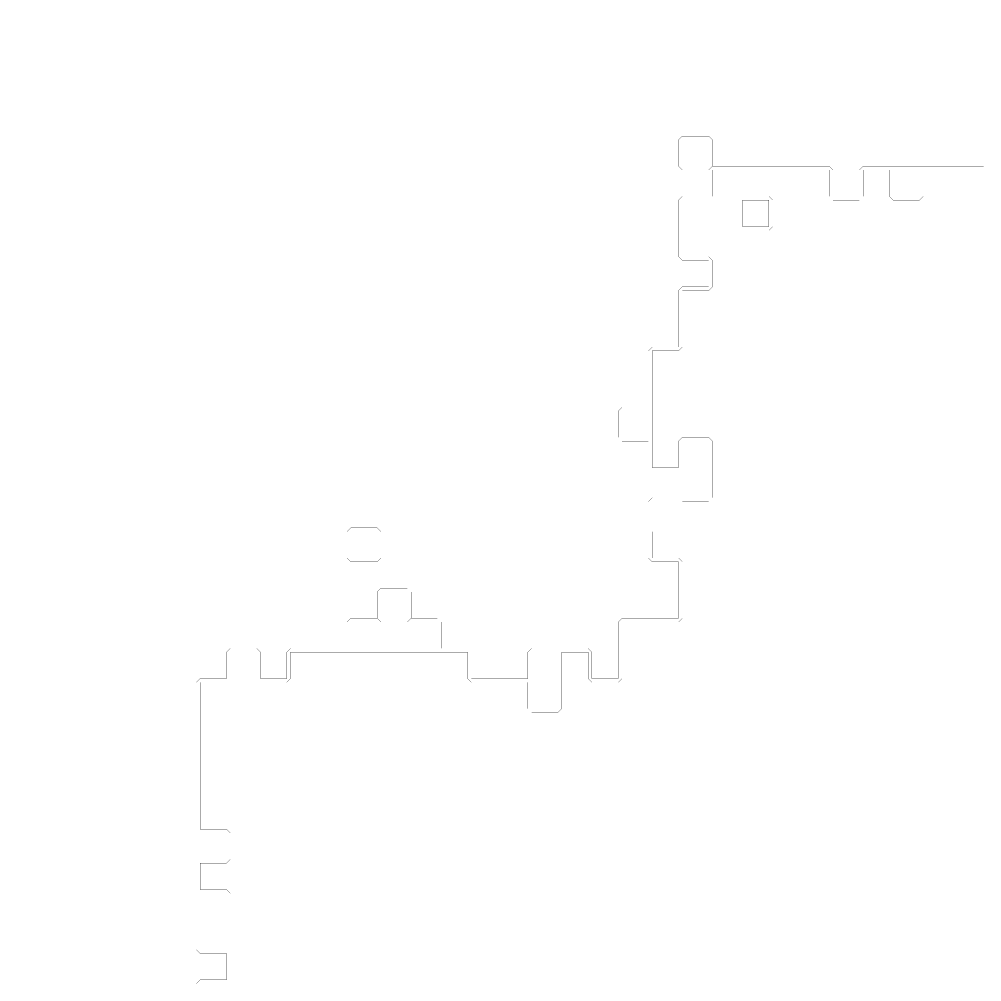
# Model space of a CAD drawing. Header units: metres. Extents: x 0 to 4990, y -4990 to 0.
# Drawn here: x 0 to 2495, y -2495 to 0 of the extents above; entities that cross this region are included whole.
import ezdxf

# ---------------------------------------------------------------- set-up
doc = ezdxf.new("R2010")
doc.units = ezdxf.units.M
doc.layers.add('conductor', color=1, linetype='Continuous')
doc.layers.add('substrate', color=5, linetype='Continuous')

msp = doc.modelspace()

# ---------------------------------------------------------------- linework, layer by layer
at = {"layer": 'conductor', "const_width": 0.5}
msp.add_lwpolyline([(2500, -390.625), (2490.234375, -390.625), (2480.46875, -390.625), (2470.703125, -390.625), (2460.9375, -390.625), (2451.171875, -390.625), (2441.40625, -390.625), (2431.640625, -390.625), (2421.875, -390.625), (2412.109375, -390.625), (2402.34375, -390.625), (2392.578125, -390.625), (2382.8125, -390.625), (2373.046875, -390.625), (2363.28125, -390.625), (2353.515625, -390.625), (2343.75, -390.625), (2343.75, -400.390625), (2343.75, -410.15625), (2343.75, -419.921875), (2343.75, -429.6875), (2343.75, -439.453125), (2343.75, -449.21875), (2343.75, -458.984375), (2333.984375, -468.75), (2324.21875, -468.75), (2314.453125, -468.75), (2304.6875, -468.75), (2294.921875, -468.75), (2285.15625, -468.75), (2275.390625, -468.75), (2265.625, -468.75), (2255.859375, -458.984375), (2255.859375, -449.21875), (2255.859375, -439.453125), (2255.859375, -429.6875), (2255.859375, -419.921875), (2255.859375, -410.15625), (2255.859375, -400.390625), (2255.859375, -390.625), (2246.09375, -390.625), (2236.328125, -390.625), (2226.5625, -390.625), (2216.796875, -390.625), (2207.03125, -390.625), (2197.265625, -390.625), (2187.5, -390.625), (2187.5, -400.390625), (2187.5, -410.15625), (2187.5, -419.921875), (2187.5, -429.6875), (2187.5, -439.453125), (2187.5, -449.21875), (2187.5, -458.984375), (2177.734375, -468.75), (2167.96875, -468.75), (2158.203125, -468.75), (2148.4375, -468.75), (2138.671875, -468.75), (2128.90625, -468.75), (2119.140625, -468.75), (2109.375, -468.75), (2099.609375, -458.984375), (2099.609375, -449.21875), (2099.609375, -439.453125), (2099.609375, -429.6875), (2099.609375, -419.921875), (2099.609375, -410.15625), (2099.609375, -400.390625), (2099.609375, -390.625), (2089.84375, -390.625), (2080.078125, -390.625), (2070.3125, -390.625), (2060.546875, -390.625), (2050.78125, -390.625), (2041.015625, -390.625), (2031.25, -390.625), (2021.484375, -390.625), (2011.71875, -390.625), (2001.953125, -390.625), (1992.1875, -390.625), (1982.421875, -390.625), (1972.65625, -390.625), (1962.890625, -390.625), (1953.125, -390.625), (1943.359375, -390.625), (1933.59375, -390.625), (1923.828125, -390.625), (1914.0625, -390.625), (1904.296875, -390.625), (1894.53125, -390.625), (1884.765625, -390.625), (1875, -390.625), (1865.234375, -390.625), (1855.46875, -390.625), (1845.703125, -390.625), (1835.9375, -390.625), (1826.171875, -390.625), (1816.40625, -390.625), (1806.640625, -390.625), (1796.875, -390.625), (1796.875, -400.390625), (1796.875, -410.15625), (1796.875, -419.921875), (1796.875, -429.6875), (1796.875, -439.453125), (1796.875, -449.21875), (1796.875, -458.984375), (1806.640625, -458.984375), (1816.40625, -458.984375), (1826.171875, -458.984375), (1835.9375, -458.984375), (1845.703125, -458.984375), (1855.46875, -458.984375), (1865.234375, -458.984375), (1875, -458.984375), (1884.765625, -458.984375), (1894.53125, -458.984375), (1904.296875, -458.984375), (1914.0625, -458.984375), (1923.828125, -458.984375), (1933.59375, -458.984375), (1943.359375, -458.984375), (1953.125, -468.75), (1953.125, -478.515625), (1953.125, -488.28125), (1953.125, -498.046875), (1953.125, -507.8125), (1953.125, -517.578125), (1953.125, -527.34375), (1953.125, -537.109375), (1943.359375, -546.875), (1933.59375, -546.875), (1923.828125, -546.875), (1914.0625, -546.875), (1904.296875, -546.875), (1894.53125, -546.875), (1884.765625, -546.875), (1875, -546.875), (1865.234375, -546.875), (1855.46875, -546.875), (1845.703125, -546.875), (1835.9375, -546.875), (1826.171875, -546.875), (1816.40625, -546.875), (1806.640625, -546.875), (1796.875, -546.875), (1787.109375, -546.875), (1777.34375, -546.875), (1767.578125, -546.875), (1757.8125, -546.875), (1748.046875, -546.875), (1738.28125, -546.875), (1728.515625, -546.875), (1718.75, -546.875), (1718.75, -556.640625), (1718.75, -566.40625), (1718.75, -576.171875), (1718.75, -585.9375), (1718.75, -595.703125), (1718.75, -605.46875), (1718.75, -615.234375), (1728.515625, -615.234375), (1738.28125, -615.234375), (1748.046875, -615.234375), (1757.8125, -615.234375), (1767.578125, -615.234375), (1777.34375, -615.234375), (1787.109375, -615.234375), (1796.875, -625), (1796.875, -634.765625), (1796.875, -644.53125), (1796.875, -654.296875), (1796.875, -664.0625), (1796.875, -673.828125), (1796.875, -683.59375), (1796.875, -693.359375), (1787.109375, -703.125), (1777.34375, -703.125), (1767.578125, -703.125), (1757.8125, -703.125), (1748.046875, -703.125), (1738.28125, -703.125), (1728.515625, -703.125), (1718.75, -703.125), (1718.75, -712.890625), (1718.75, -722.65625), (1718.75, -732.421875), (1718.75, -742.1875), (1718.75, -751.953125), (1718.75, -761.71875), (1718.75, -771.484375), (1718.75, -781.25), (1718.75, -791.015625), (1718.75, -800.78125), (1718.75, -810.546875), (1718.75, -820.3125), (1718.75, -830.078125), (1718.75, -839.84375), (1718.75, -849.609375), (1708.984375, -859.375), (1699.21875, -859.375), (1689.453125, -859.375), (1679.6875, -859.375), (1669.921875, -859.375), (1660.15625, -859.375), (1650.390625, -859.375), (1640.625, -859.375), (1640.625, -869.140625), (1640.625, -878.90625), (1640.625, -888.671875), (1640.625, -898.4375), (1640.625, -908.203125), (1640.625, -917.96875), (1640.625, -927.734375), (1640.625, -937.5), (1640.625, -947.265625), (1640.625, -957.03125), (1640.625, -966.796875), (1640.625, -976.5625), (1640.625, -986.328125), (1640.625, -996.09375), (1640.625, -1005.859375), (1640.625, -1015.625), (1640.625, -1025.390625), (1640.625, -1035.15625), (1640.625, -1044.921875), (1640.625, -1054.6875), (1640.625, -1064.453125), (1640.625, -1074.21875), (1640.625, -1083.984375), (1640.625, -1093.75), (1640.625, -1103.515625), (1640.625, -1113.28125), (1640.625, -1123.046875), (1640.625, -1132.8125), (1640.625, -1142.578125), (1640.625, -1152.34375), (1640.625, -1162.109375), (1650.390625, -1162.109375), (1660.15625, -1162.109375), (1669.921875, -1162.109375), (1679.6875, -1162.109375), (1689.453125, -1162.109375), (1699.21875, -1162.109375), (1708.984375, -1162.109375), (1708.984375, -1152.34375), (1708.984375, -1142.578125), (1708.984375, -1132.8125), (1708.984375, -1123.046875), (1708.984375, -1113.28125), (1708.984375, -1103.515625), (1708.984375, -1093.75), (1718.75, -1083.984375), (1728.515625, -1083.984375), (1738.28125, -1083.984375), (1748.046875, -1083.984375), (1757.8125, -1083.984375), (1767.578125, -1083.984375), (1777.34375, -1083.984375), (1787.109375, -1083.984375), (1796.875, -1093.75), (1796.875, -1103.515625), (1796.875, -1113.28125), (1796.875, -1123.046875), (1796.875, -1132.8125), (1796.875, -1142.578125), (1796.875, -1152.34375), (1796.875, -1162.109375), (1796.875, -1171.875), (1796.875, -1181.640625), (1796.875, -1191.40625), (1796.875, -1201.171875), (1796.875, -1210.9375), (1796.875, -1220.703125), (1796.875, -1230.46875), (1796.875, -1240.234375), (1787.109375, -1250), (1777.34375, -1250), (1767.578125, -1250), (1757.8125, -1250), (1748.046875, -1250), (1738.28125, -1250), (1728.515625, -1250), (1718.75, -1250), (1718.75, -1259.765625), (1718.75, -1269.53125), (1718.75, -1279.296875), (1718.75, -1289.0625), (1718.75, -1298.828125), (1718.75, -1308.59375), (1718.75, -1318.359375), (1708.984375, -1328.125), (1699.21875, -1328.125), (1689.453125, -1328.125), (1679.6875, -1328.125), (1669.921875, -1328.125), (1660.15625, -1328.125), (1650.390625, -1328.125), (1640.625, -1328.125), (1640.625, -1337.890625), (1640.625, -1347.65625), (1640.625, -1357.421875), (1640.625, -1367.1875), (1640.625, -1376.953125), (1640.625, -1386.71875), (1640.625, -1396.484375), (1650.390625, -1396.484375), (1660.15625, -1396.484375), (1669.921875, -1396.484375), (1679.6875, -1396.484375), (1689.453125, -1396.484375), (1699.21875, -1396.484375), (1708.984375, -1396.484375), (1718.75, -1406.25), (1718.75, -1416.015625), (1718.75, -1425.78125), (1718.75, -1435.546875), (1718.75, -1445.3125), (1718.75, -1455.078125), (1718.75, -1464.84375), (1718.75, -1474.609375), (1718.75, -1484.375), (1718.75, -1494.140625), (1718.75, -1503.90625), (1718.75, -1513.671875), (1718.75, -1523.4375), (1718.75, -1533.203125), (1718.75, -1542.96875), (1718.75, -1552.734375), (1708.984375, -1562.5), (1699.21875, -1562.5), (1689.453125, -1562.5), (1679.6875, -1562.5), (1669.921875, -1562.5), (1660.15625, -1562.5), (1650.390625, -1562.5), (1640.625, -1562.5), (1630.859375, -1562.5), (1621.09375, -1562.5), (1611.328125, -1562.5), (1601.5625, -1562.5), (1591.796875, -1562.5), (1582.03125, -1562.5), (1572.265625, -1562.5), (1562.5, -1562.5), (1562.5, -1572.265625), (1562.5, -1582.03125), (1562.5, -1591.796875), (1562.5, -1601.5625), (1562.5, -1611.328125), (1562.5, -1621.09375), (1562.5, -1630.859375), (1562.5, -1640.625), (1562.5, -1650.390625), (1562.5, -1660.15625), (1562.5, -1669.921875), (1562.5, -1679.6875), (1562.5, -1689.453125), (1562.5, -1699.21875), (1562.5, -1708.984375), (1552.734375, -1718.75), (1542.96875, -1718.75), (1533.203125, -1718.75), (1523.4375, -1718.75), (1513.671875, -1718.75), (1503.90625, -1718.75), (1494.140625, -1718.75), (1484.375, -1718.75), (1474.609375, -1708.984375), (1474.609375, -1699.21875), (1474.609375, -1689.453125), (1474.609375, -1679.6875), (1474.609375, -1669.921875), (1474.609375, -1660.15625), (1474.609375, -1650.390625), (1474.609375, -1640.625), (1464.84375, -1640.625), (1455.078125, -1640.625), (1445.3125, -1640.625), (1435.546875, -1640.625), (1425.78125, -1640.625), (1416.015625, -1640.625), (1406.25, -1640.625), (1406.25, -1650.390625), (1406.25, -1660.15625), (1406.25, -1669.921875), (1406.25, -1679.6875), (1406.25, -1689.453125), (1406.25, -1699.21875), (1406.25, -1708.984375), (1406.25, -1718.75), (1406.25, -1728.515625), (1406.25, -1738.28125), (1406.25, -1748.046875), (1406.25, -1757.8125), (1406.25, -1767.578125), (1406.25, -1777.34375), (1406.25, -1787.109375), (1396.484375, -1796.875), (1386.71875, -1796.875), (1376.953125, -1796.875), (1367.1875, -1796.875), (1357.421875, -1796.875), (1347.65625, -1796.875), (1337.890625, -1796.875), (1328.125, -1796.875), (1318.359375, -1787.109375), (1318.359375, -1777.34375), (1318.359375, -1767.578125), (1318.359375, -1757.8125), (1318.359375, -1748.046875), (1318.359375, -1738.28125), (1318.359375, -1728.515625), (1318.359375, -1718.75), (1308.59375, -1718.75), (1298.828125, -1718.75), (1289.0625, -1718.75), (1279.296875, -1718.75), (1269.53125, -1718.75), (1259.765625, -1718.75), (1250, -1718.75), (1240.234375, -1718.75), (1230.46875, -1718.75), (1220.703125, -1718.75), (1210.9375, -1718.75), (1201.171875, -1718.75), (1191.40625, -1718.75), (1181.640625, -1718.75), (1171.875, -1718.75), (1162.109375, -1708.984375), (1162.109375, -1699.21875), (1162.109375, -1689.453125), (1162.109375, -1679.6875), (1162.109375, -1669.921875), (1162.109375, -1660.15625), (1162.109375, -1650.390625), (1162.109375, -1640.625), (1152.34375, -1640.625), (1142.578125, -1640.625), (1132.8125, -1640.625), (1123.046875, -1640.625), (1113.28125, -1640.625), (1103.515625, -1640.625), (1093.75, -1640.625), (1083.984375, -1640.625), (1074.21875, -1640.625), (1064.453125, -1640.625), (1054.6875, -1640.625), (1044.921875, -1640.625), (1035.15625, -1640.625), (1025.390625, -1640.625), (1015.625, -1640.625), (1005.859375, -1640.625), (996.09375, -1640.625), (986.328125, -1640.625), (976.5625, -1640.625), (966.796875, -1640.625), (957.03125, -1640.625), (947.265625, -1640.625), (937.5, -1640.625), (927.734375, -1640.625), (917.96875, -1640.625), (908.203125, -1640.625), (898.4375, -1640.625), (888.671875, -1640.625), (878.90625, -1640.625), (869.140625, -1640.625), (859.375, -1640.625), (849.609375, -1640.625), (839.84375, -1640.625), (830.078125, -1640.625), (820.3125, -1640.625), (810.546875, -1640.625), (800.78125, -1640.625), (791.015625, -1640.625), (781.25, -1640.625), (771.484375, -1640.625), (761.71875, -1640.625), (751.953125, -1640.625), (742.1875, -1640.625), (732.421875, -1640.625), (722.65625, -1640.625), (712.890625, -1640.625), (703.125, -1640.625), (703.125, -1650.390625), (703.125, -1660.15625), (703.125, -1669.921875), (703.125, -1679.6875), (703.125, -1689.453125), (703.125, -1699.21875), (703.125, -1708.984375), (693.359375, -1718.75), (683.59375, -1718.75), (673.828125, -1718.75), (664.0625, -1718.75), (654.296875, -1718.75), (644.53125, -1718.75), (634.765625, -1718.75), (625, -1718.75), (615.234375, -1718.75), (605.46875, -1718.75), (595.703125, -1718.75), (585.9375, -1718.75), (576.171875, -1718.75), (566.40625, -1718.75), (556.640625, -1718.75), (546.875, -1718.75), (537.109375, -1718.75), (527.34375, -1718.75), (517.578125, -1718.75), (507.8125, -1718.75), (498.046875, -1718.75), (488.28125, -1718.75), (478.515625, -1718.75), (468.75, -1718.75), (468.75, -1728.515625), (468.75, -1738.28125), (468.75, -1748.046875), (468.75, -1757.8125), (468.75, -1767.578125), (468.75, -1777.34375), (468.75, -1787.109375), (468.75, -1796.875), (468.75, -1806.640625), (468.75, -1816.40625), (468.75, -1826.171875), (468.75, -1835.9375), (468.75, -1845.703125), (468.75, -1855.46875), (468.75, -1865.234375), (468.75, -1875), (468.75, -1884.765625), (468.75, -1894.53125), (468.75, -1904.296875), (468.75, -1914.0625), (468.75, -1923.828125), (468.75, -1933.59375), (468.75, -1943.359375), (468.75, -1953.125), (468.75, -1962.890625), (468.75, -1972.65625), (468.75, -1982.421875), (468.75, -1992.1875), (468.75, -2001.953125), (468.75, -2011.71875), (468.75, -2021.484375), (468.75, -2031.25), (468.75, -2041.015625), (468.75, -2050.78125), (468.75, -2060.546875), (468.75, -2070.3125), (468.75, -2080.078125), (468.75, -2089.84375), (468.75, -2099.609375), (478.515625, -2099.609375), (488.28125, -2099.609375), (498.046875, -2099.609375), (507.8125, -2099.609375), (517.578125, -2099.609375), (527.34375, -2099.609375), (537.109375, -2099.609375), (546.875, -2109.375), (546.875, -2119.140625), (546.875, -2128.90625), (546.875, -2138.671875), (546.875, -2148.4375), (546.875, -2158.203125), (546.875, -2167.96875), (546.875, -2177.734375), (537.109375, -2187.5), (527.34375, -2187.5), (517.578125, -2187.5), (507.8125, -2187.5), (498.046875, -2187.5), (488.28125, -2187.5), (478.515625, -2187.5), (468.75, -2187.5), (468.75, -2197.265625), (468.75, -2207.03125), (468.75, -2216.796875), (468.75, -2226.5625), (468.75, -2236.328125), (468.75, -2246.09375), (468.75, -2255.859375), (478.515625, -2255.859375), (488.28125, -2255.859375), (498.046875, -2255.859375), (507.8125, -2255.859375), (517.578125, -2255.859375), (527.34375, -2255.859375), (537.109375, -2255.859375), (546.875, -2265.625), (546.875, -2275.390625), (546.875, -2285.15625), (546.875, -2294.921875), (546.875, -2304.6875), (546.875, -2314.453125), (546.875, -2324.21875), (546.875, -2333.984375), (546.875, -2343.75), (546.875, -2353.515625), (546.875, -2363.28125), (546.875, -2373.046875), (546.875, -2382.8125), (546.875, -2392.578125), (546.875, -2402.34375), (546.875, -2412.109375), (546.875, -2421.875), (546.875, -2431.640625), (546.875, -2441.40625), (546.875, -2451.171875), (546.875, -2460.9375), (546.875, -2470.703125), (546.875, -2480.46875), (546.875, -2490.234375), (537.109375, -2500)], dxfattribs=at)
at = {"layer": 'substrate', "const_width": 0.5}
for points in [[(2500, 0), (2490.234375, 0), (2480.46875, 0), (2470.703125, 0), (2460.9375, 0), (2451.171875, 0), (2441.40625, 0), (2431.640625, 0), (2421.875, 0), (2412.109375, 0), (2402.34375, 0), (2392.578125, 0), (2382.8125, 0), (2373.046875, 0), (2363.28125, 0), (2353.515625, 0), (2343.75, 0), (2333.984375, 0), (2324.21875, 0), (2314.453125, 0), (2304.6875, 0), (2294.921875, 0), (2285.15625, 0), (2275.390625, 0), (2265.625, 0), (2255.859375, 0), (2246.09375, 0), (2236.328125, 0), (2226.5625, 0), (2216.796875, 0), (2207.03125, 0), (2197.265625, 0), (2187.5, 0), (2177.734375, 0), (2167.96875, 0), (2158.203125, 0), (2148.4375, 0), (2138.671875, 0), (2128.90625, 0), (2119.140625, 0), (2109.375, 0), (2099.609375, 0), (2089.84375, 0), (2080.078125, 0), (2070.3125, 0), (2060.546875, 0), (2050.78125, 0), (2041.015625, 0), (2031.25, 0), (2021.484375, 0), (2011.71875, 0), (2001.953125, 0), (1992.1875, 0), (1982.421875, 0), (1972.65625, 0), (1962.890625, 0), (1953.125, 0), (1943.359375, 0), (1933.59375, 0), (1923.828125, 0), (1914.0625, 0), (1904.296875, 0), (1894.53125, 0), (1884.765625, 0), (1875, 0), (1865.234375, 0), (1855.46875, 0), (1845.703125, 0), (1835.9375, 0), (1826.171875, 0), (1816.40625, 0), (1806.640625, 0), (1796.875, 0), (1787.109375, 0), (1777.34375, 0), (1767.578125, 0), (1757.8125, 0), (1748.046875, 0), (1738.28125, 0), (1728.515625, 0), (1718.75, 0), (1708.984375, 0), (1699.21875, 0), (1689.453125, 0), (1679.6875, 0), (1669.921875, 0), (1660.15625, 0), (1650.390625, 0), (1640.625, 0), (1630.859375, 0), (1621.09375, 0), (1611.328125, 0), (1601.5625, 0), (1591.796875, 0), (1582.03125, 0), (1572.265625, 0), (1562.5, 0), (1552.734375, 0), (1542.96875, 0), (1533.203125, 0), (1523.4375, 0), (1513.671875, 0), (1503.90625, 0), (1494.140625, 0), (1484.375, 0), (1474.609375, 0), (1464.84375, 0), (1455.078125, 0), (1445.3125, 0), (1435.546875, 0), (1425.78125, 0), (1416.015625, 0), (1406.25, 0), (1396.484375, 0), (1386.71875, 0), (1376.953125, 0), (1367.1875, 0), (1357.421875, 0), (1347.65625, 0), (1337.890625, 0), (1328.125, 0), (1318.359375, 0), (1308.59375, 0), (1298.828125, 0), (1289.0625, 0), (1279.296875, 0), (1269.53125, 0), (1259.765625, 0), (1250, 0), (1240.234375, 0), (1230.46875, 0), (1220.703125, 0), (1210.9375, 0), (1201.171875, 0), (1191.40625, 0), (1181.640625, 0), (1171.875, 0), (1162.109375, 0), (1152.34375, 0), (1142.578125, 0), (1132.8125, 0), (1123.046875, 0), (1113.28125, 0), (1103.515625, 0), (1093.75, 0), (1083.984375, 0), (1074.21875, 0), (1064.453125, 0), (1054.6875, 0), (1044.921875, 0), (1035.15625, 0), (1025.390625, 0), (1015.625, 0), (1005.859375, 0), (996.09375, 0), (986.328125, 0), (976.5625, 0), (966.796875, 0), (957.03125, 0), (947.265625, 0), (937.5, 0), (927.734375, 0), (917.96875, 0), (908.203125, 0), (898.4375, 0), (888.671875, 0), (878.90625, 0), (869.140625, 0), (859.375, 0), (849.609375, 0), (839.84375, 0), (830.078125, 0), (820.3125, 0), (810.546875, 0), (800.78125, 0), (791.015625, 0), (781.25, 0), (771.484375, 0), (761.71875, 0), (751.953125, 0), (742.1875, 0), (732.421875, 0), (722.65625, 0), (712.890625, 0), (703.125, 0), (693.359375, 0), (683.59375, 0), (673.828125, 0), (664.0625, 0), (654.296875, 0), (644.53125, 0), (634.765625, 0), (625, 0), (615.234375, 0), (605.46875, 0), (595.703125, 0), (585.9375, 0), (576.171875, 0), (566.40625, 0), (556.640625, 0), (546.875, 0), (537.109375, 0), (527.34375, 0), (517.578125, 0), (507.8125, 0), (498.046875, 0), (488.28125, 0), (478.515625, 0), (468.75, 0), (458.984375, 0), (449.21875, 0), (439.453125, 0), (429.6875, 0), (419.921875, 0), (410.15625, 0), (400.390625, 0), (390.625, 0), (380.859375, 0), (371.09375, 0), (361.328125, 0), (351.5625, 0), (341.796875, 0), (332.03125, 0), (322.265625, 0), (312.5, 0), (302.734375, 0), (292.96875, 0), (283.203125, 0), (273.4375, 0), (263.671875, 0), (253.90625, 0), (244.140625, 0), (234.375, 0), (224.609375, 0), (214.84375, 0), (205.078125, 0), (195.3125, 0), (185.546875, 0), (175.78125, 0), (166.015625, 0), (156.25, 0), (146.484375, 0), (136.71875, 0), (126.953125, 0), (117.1875, 0), (107.421875, 0), (97.65625, 0), (87.890625, 0), (78.125, 0), (68.359375, 0), (58.59375, 0), (48.828125, 0), (39.0625, 0), (29.296875, 0), (19.53125, 0), (9.765625, 0), (0, 0), (0, -9.765625), (0, -19.53125), (0, -29.296875), (0, -39.0625), (0, -48.828125), (0, -58.59375), (0, -68.359375), (0, -78.125), (0, -87.890625), (0, -97.65625), (0, -107.421875), (0, -117.1875), (0, -126.953125), (0, -136.71875), (0, -146.484375), (0, -156.25), (0, -166.015625), (0, -175.78125), (0, -185.546875), (0, -195.3125), (0, -205.078125), (0, -214.84375), (0, -224.609375), (0, -234.375), (0, -244.140625), (0, -253.90625), (0, -263.671875), (0, -273.4375), (0, -283.203125), (0, -292.96875), (0, -302.734375), (0, -312.5), (0, -322.265625), (0, -332.03125), (0, -341.796875), (0, -351.5625), (0, -361.328125), (0, -371.09375), (0, -380.859375), (0, -390.625), (0, -400.390625), (0, -410.15625), (0, -419.921875), (0, -429.6875), (0, -439.453125), (0, -449.21875), (0, -458.984375), (0, -468.75), (0, -478.515625), (0, -488.28125), (0, -498.046875), (0, -507.8125), (0, -517.578125), (0, -527.34375), (0, -537.109375), (0, -546.875), (0, -556.640625), (0, -566.40625), (0, -576.171875), (0, -585.9375), (0, -595.703125), (0, -605.46875), (0, -615.234375), (0, -625), (0, -634.765625), (0, -644.53125), (0, -654.296875), (0, -664.0625), (0, -673.828125), (0, -683.59375), (0, -693.359375), (0, -703.125), (0, -712.890625), (0, -722.65625), (0, -732.421875), (0, -742.1875), (0, -751.953125), (0, -761.71875), (0, -771.484375), (0, -781.25), (0, -791.015625), (0, -800.78125), (0, -810.546875), (0, -820.3125), (0, -830.078125), (0, -839.84375), (0, -849.609375), (0, -859.375), (0, -869.140625), (0, -878.90625), (0, -888.671875), (0, -898.4375), (0, -908.203125), (0, -917.96875), (0, -927.734375), (0, -937.5), (0, -947.265625), (0, -957.03125), (0, -966.796875), (0, -976.5625), (0, -986.328125), (0, -996.09375), (0, -1005.859375), (0, -1015.625), (0, -1025.390625), (0, -1035.15625), (0, -1044.921875), (0, -1054.6875), (0, -1064.453125), (0, -1074.21875), (0, -1083.984375), (0, -1093.75), (0, -1103.515625), (0, -1113.28125), (0, -1123.046875), (0, -1132.8125), (0, -1142.578125), (0, -1152.34375), (0, -1162.109375), (0, -1171.875), (0, -1181.640625), (0, -1191.40625), (0, -1201.171875), (0, -1210.9375), (0, -1220.703125), (0, -1230.46875), (0, -1240.234375), (0, -1250), (0, -1259.765625), (0, -1269.53125), (0, -1279.296875), (0, -1289.0625), (0, -1298.828125), (0, -1308.59375), (0, -1318.359375), (0, -1328.125), (0, -1337.890625), (0, -1347.65625), (0, -1357.421875), (0, -1367.1875), (0, -1376.953125), (0, -1386.71875), (0, -1396.484375), (0, -1406.25), (0, -1416.015625), (0, -1425.78125), (0, -1435.546875), (0, -1445.3125), (0, -1455.078125), (0, -1464.84375), (0, -1474.609375), (0, -1484.375), (0, -1494.140625), (0, -1503.90625), (0, -1513.671875), (0, -1523.4375), (0, -1533.203125), (0, -1542.96875), (0, -1552.734375), (0, -1562.5), (0, -1572.265625), (0, -1582.03125), (0, -1591.796875), (0, -1601.5625), (0, -1611.328125), (0, -1621.09375), (0, -1630.859375), (0, -1640.625), (0, -1650.390625), (0, -1660.15625), (0, -1669.921875), (0, -1679.6875), (0, -1689.453125), (0, -1699.21875), (0, -1708.984375), (0, -1718.75), (0, -1728.515625), (0, -1738.28125), (0, -1748.046875), (0, -1757.8125), (0, -1767.578125), (0, -1777.34375), (0, -1787.109375), (0, -1796.875), (0, -1806.640625), (0, -1816.40625), (0, -1826.171875), (0, -1835.9375), (0, -1845.703125), (0, -1855.46875), (0, -1865.234375), (0, -1875), (0, -1884.765625), (0, -1894.53125), (0, -1904.296875), (0, -1914.0625), (0, -1923.828125), (0, -1933.59375), (0, -1943.359375), (0, -1953.125), (0, -1962.890625), (0, -1972.65625), (0, -1982.421875), (0, -1992.1875), (0, -2001.953125), (0, -2011.71875), (0, -2021.484375), (0, -2031.25), (0, -2041.015625), (0, -2050.78125), (0, -2060.546875), (0, -2070.3125), (0, -2080.078125), (0, -2089.84375), (0, -2099.609375), (0, -2109.375), (0, -2119.140625), (0, -2128.90625), (0, -2138.671875), (0, -2148.4375), (0, -2158.203125), (0, -2167.96875), (0, -2177.734375), (0, -2187.5), (0, -2197.265625), (0, -2207.03125), (0, -2216.796875), (0, -2226.5625), (0, -2236.328125), (0, -2246.09375), (0, -2255.859375), (0, -2265.625), (0, -2275.390625), (0, -2285.15625), (0, -2294.921875), (0, -2304.6875), (0, -2314.453125), (0, -2324.21875), (0, -2333.984375), (0, -2343.75), (0, -2353.515625), (0, -2363.28125), (0, -2373.046875), (0, -2382.8125), (0, -2392.578125), (0, -2402.34375), (0, -2412.109375), (0, -2421.875), (0, -2431.640625), (0, -2441.40625), (0, -2451.171875), (0, -2460.9375), (0, -2470.703125), (0, -2480.46875), (0, -2490.234375), (0, -2500)], [(458.984375, -2500), (468.75, -2490.234375), (478.515625, -2490.234375), (488.28125, -2490.234375), (498.046875, -2490.234375), (507.8125, -2490.234375), (517.578125, -2490.234375), (527.34375, -2490.234375), (537.109375, -2490.234375), (537.109375, -2480.46875), (537.109375, -2470.703125), (537.109375, -2460.9375), (537.109375, -2451.171875), (537.109375, -2441.40625), (537.109375, -2431.640625), (537.109375, -2421.875), (527.34375, -2421.875), (517.578125, -2421.875), (507.8125, -2421.875), (498.046875, -2421.875), (488.28125, -2421.875), (478.515625, -2421.875), (468.75, -2421.875), (458.984375, -2412.109375), (458.984375, -2402.34375), (458.984375, -2392.578125), (458.984375, -2382.8125), (458.984375, -2373.046875), (458.984375, -2363.28125), (458.984375, -2353.515625), (458.984375, -2343.75), (458.984375, -2333.984375), (458.984375, -2324.21875), (458.984375, -2314.453125), (458.984375, -2304.6875), (458.984375, -2294.921875), (458.984375, -2285.15625), (458.984375, -2275.390625), (458.984375, -2265.625), (458.984375, -2255.859375), (458.984375, -2246.09375), (458.984375, -2236.328125), (458.984375, -2226.5625), (458.984375, -2216.796875), (458.984375, -2207.03125), (458.984375, -2197.265625), (458.984375, -2187.5), (458.984375, -2177.734375), (458.984375, -2167.96875), (458.984375, -2158.203125), (458.984375, -2148.4375), (458.984375, -2138.671875), (458.984375, -2128.90625), (458.984375, -2119.140625), (458.984375, -2109.375), (458.984375, -2099.609375), (458.984375, -2089.84375), (458.984375, -2080.078125), (458.984375, -2070.3125), (458.984375, -2060.546875), (458.984375, -2050.78125), (458.984375, -2041.015625), (458.984375, -2031.25), (458.984375, -2021.484375), (458.984375, -2011.71875), (458.984375, -2001.953125), (458.984375, -1992.1875), (458.984375, -1982.421875), (458.984375, -1972.65625), (458.984375, -1962.890625), (458.984375, -1953.125), (458.984375, -1943.359375), (458.984375, -1933.59375), (458.984375, -1923.828125), (458.984375, -1914.0625), (458.984375, -1904.296875), (458.984375, -1894.53125), (458.984375, -1884.765625), (458.984375, -1875), (458.984375, -1865.234375), (458.984375, -1855.46875), (458.984375, -1845.703125), (458.984375, -1835.9375), (458.984375, -1826.171875), (458.984375, -1816.40625), (458.984375, -1806.640625), (458.984375, -1796.875), (458.984375, -1787.109375), (458.984375, -1777.34375), (458.984375, -1767.578125), (458.984375, -1757.8125), (458.984375, -1748.046875), (458.984375, -1738.28125), (458.984375, -1728.515625), (458.984375, -1718.75), (468.75, -1708.984375), (478.515625, -1708.984375), (488.28125, -1708.984375), (498.046875, -1708.984375), (507.8125, -1708.984375), (517.578125, -1708.984375), (527.34375, -1708.984375), (537.109375, -1708.984375), (537.109375, -1699.21875), (537.109375, -1689.453125), (537.109375, -1679.6875), (537.109375, -1669.921875), (537.109375, -1660.15625), (537.109375, -1650.390625), (537.109375, -1640.625), (546.875, -1630.859375), (556.640625, -1630.859375), (566.40625, -1630.859375), (576.171875, -1630.859375), (585.9375, -1630.859375), (595.703125, -1630.859375), (605.46875, -1630.859375), (615.234375, -1630.859375), (625, -1640.625), (625, -1650.390625), (625, -1660.15625), (625, -1669.921875), (625, -1679.6875), (625, -1689.453125), (625, -1699.21875), (625, -1708.984375), (634.765625, -1708.984375), (644.53125, -1708.984375), (654.296875, -1708.984375), (664.0625, -1708.984375), (673.828125, -1708.984375), (683.59375, -1708.984375), (693.359375, -1708.984375), (693.359375, -1699.21875), (693.359375, -1689.453125), (693.359375, -1679.6875), (693.359375, -1669.921875), (693.359375, -1660.15625), (693.359375, -1650.390625), (693.359375, -1640.625), (703.125, -1630.859375), (712.890625, -1630.859375), (722.65625, -1630.859375), (732.421875, -1630.859375), (742.1875, -1630.859375), (751.953125, -1630.859375), (761.71875, -1630.859375), (771.484375, -1630.859375), (781.25, -1630.859375), (791.015625, -1630.859375), (800.78125, -1630.859375), (810.546875, -1630.859375), (820.3125, -1630.859375), (830.078125, -1630.859375), (839.84375, -1630.859375), (849.609375, -1630.859375), (849.609375, -1621.09375), (849.609375, -1611.328125), (849.609375, -1601.5625), (849.609375, -1591.796875), (849.609375, -1582.03125), (849.609375, -1572.265625), (849.609375, -1562.5), (859.375, -1552.734375), (869.140625, -1552.734375), (878.90625, -1552.734375), (888.671875, -1552.734375), (898.4375, -1552.734375), (908.203125, -1552.734375), (917.96875, -1552.734375), (927.734375, -1552.734375), (937.5, -1562.5), (937.5, -1572.265625), (937.5, -1582.03125), (937.5, -1591.796875), (937.5, -1601.5625), (937.5, -1611.328125), (937.5, -1621.09375), (937.5, -1630.859375), (947.265625, -1630.859375), (957.03125, -1630.859375), (966.796875, -1630.859375), (976.5625, -1630.859375), (986.328125, -1630.859375), (996.09375, -1630.859375), (1005.859375, -1630.859375), (1005.859375, -1621.09375), (1005.859375, -1611.328125), (1005.859375, -1601.5625), (1005.859375, -1591.796875), (1005.859375, -1582.03125), (1005.859375, -1572.265625), (1005.859375, -1562.5), (1015.625, -1552.734375), (1025.390625, -1552.734375), (1035.15625, -1552.734375), (1044.921875, -1552.734375), (1054.6875, -1552.734375), (1064.453125, -1552.734375), (1074.21875, -1552.734375), (1083.984375, -1552.734375), (1093.75, -1562.5), (1093.75, -1572.265625), (1093.75, -1582.03125), (1093.75, -1591.796875), (1093.75, -1601.5625), (1093.75, -1611.328125), (1093.75, -1621.09375), (1093.75, -1630.859375), (1103.515625, -1630.859375), (1113.28125, -1630.859375), (1123.046875, -1630.859375), (1132.8125, -1630.859375), (1142.578125, -1630.859375), (1152.34375, -1630.859375), (1162.109375, -1630.859375), (1171.875, -1640.625), (1171.875, -1650.390625), (1171.875, -1660.15625), (1171.875, -1669.921875), (1171.875, -1679.6875), (1171.875, -1689.453125), (1171.875, -1699.21875), (1171.875, -1708.984375), (1181.640625, -1708.984375), (1191.40625, -1708.984375), (1201.171875, -1708.984375), (1210.9375, -1708.984375), (1220.703125, -1708.984375), (1230.46875, -1708.984375), (1240.234375, -1708.984375), (1250, -1708.984375), (1259.765625, -1708.984375), (1269.53125, -1708.984375), (1279.296875, -1708.984375), (1289.0625, -1708.984375), (1298.828125, -1708.984375), (1308.59375, -1708.984375), (1318.359375, -1708.984375), (1318.359375, -1699.21875), (1318.359375, -1689.453125), (1318.359375, -1679.6875), (1318.359375, -1669.921875), (1318.359375, -1660.15625), (1318.359375, -1650.390625), (1318.359375, -1640.625), (1328.125, -1630.859375), (1337.890625, -1630.859375), (1347.65625, -1630.859375), (1357.421875, -1630.859375), (1367.1875, -1630.859375), (1376.953125, -1630.859375), (1386.71875, -1630.859375), (1396.484375, -1630.859375), (1406.25, -1630.859375), (1416.015625, -1630.859375), (1425.78125, -1630.859375), (1435.546875, -1630.859375), (1445.3125, -1630.859375), (1455.078125, -1630.859375), (1464.84375, -1630.859375), (1474.609375, -1630.859375), (1484.375, -1640.625), (1484.375, -1650.390625), (1484.375, -1660.15625), (1484.375, -1669.921875), (1484.375, -1679.6875), (1484.375, -1689.453125), (1484.375, -1699.21875), (1484.375, -1708.984375), (1494.140625, -1708.984375), (1503.90625, -1708.984375), (1513.671875, -1708.984375), (1523.4375, -1708.984375), (1533.203125, -1708.984375), (1542.96875, -1708.984375), (1552.734375, -1708.984375), (1552.734375, -1699.21875), (1552.734375, -1689.453125), (1552.734375, -1679.6875), (1552.734375, -1669.921875), (1552.734375, -1660.15625), (1552.734375, -1650.390625), (1552.734375, -1640.625), (1552.734375, -1630.859375), (1552.734375, -1621.09375), (1552.734375, -1611.328125), (1552.734375, -1601.5625), (1552.734375, -1591.796875), (1552.734375, -1582.03125), (1552.734375, -1572.265625), (1552.734375, -1562.5), (1562.5, -1552.734375), (1572.265625, -1552.734375), (1582.03125, -1552.734375), (1591.796875, -1552.734375), (1601.5625, -1552.734375), (1611.328125, -1552.734375), (1621.09375, -1552.734375), (1630.859375, -1552.734375), (1640.625, -1552.734375), (1650.390625, -1552.734375), (1660.15625, -1552.734375), (1669.921875, -1552.734375), (1679.6875, -1552.734375), (1689.453125, -1552.734375), (1699.21875, -1552.734375), (1708.984375, -1552.734375), (1708.984375, -1542.96875), (1708.984375, -1533.203125), (1708.984375, -1523.4375), (1708.984375, -1513.671875), (1708.984375, -1503.90625), (1708.984375, -1494.140625), (1708.984375, -1484.375), (1708.984375, -1474.609375), (1708.984375, -1464.84375), (1708.984375, -1455.078125), (1708.984375, -1445.3125), (1708.984375, -1435.546875), (1708.984375, -1425.78125), (1708.984375, -1416.015625), (1708.984375, -1406.25), (1699.21875, -1406.25), (1689.453125, -1406.25), (1679.6875, -1406.25), (1669.921875, -1406.25), (1660.15625, -1406.25), (1650.390625, -1406.25), (1640.625, -1406.25), (1630.859375, -1396.484375), (1630.859375, -1386.71875), (1630.859375, -1376.953125), (1630.859375, -1367.1875), (1630.859375, -1357.421875), (1630.859375, -1347.65625), (1630.859375, -1337.890625), (1630.859375, -1328.125), (1630.859375, -1318.359375), (1630.859375, -1308.59375), (1630.859375, -1298.828125), (1630.859375, -1289.0625), (1630.859375, -1279.296875), (1630.859375, -1269.53125), (1630.859375, -1259.765625), (1630.859375, -1250), (1640.625, -1240.234375), (1650.390625, -1240.234375), (1660.15625, -1240.234375), (1669.921875, -1240.234375), (1679.6875, -1240.234375), (1689.453125, -1240.234375), (1699.21875, -1240.234375), (1708.984375, -1240.234375), (1718.75, -1240.234375), (1728.515625, -1240.234375), (1738.28125, -1240.234375), (1748.046875, -1240.234375), (1757.8125, -1240.234375), (1767.578125, -1240.234375), (1777.34375, -1240.234375), (1787.109375, -1240.234375), (1787.109375, -1230.46875), (1787.109375, -1220.703125), (1787.109375, -1210.9375), (1787.109375, -1201.171875), (1787.109375, -1191.40625), (1787.109375, -1181.640625), (1787.109375, -1171.875), (1777.34375, -1171.875), (1767.578125, -1171.875), (1757.8125, -1171.875), (1748.046875, -1171.875), (1738.28125, -1171.875), (1728.515625, -1171.875), (1718.75, -1171.875), (1708.984375, -1171.875), (1699.21875, -1171.875), (1689.453125, -1171.875), (1679.6875, -1171.875), (1669.921875, -1171.875), (1660.15625, -1171.875), (1650.390625, -1171.875), (1640.625, -1171.875), (1630.859375, -1162.109375), (1630.859375, -1152.34375), (1630.859375, -1142.578125), (1630.859375, -1132.8125), (1630.859375, -1123.046875), (1630.859375, -1113.28125), (1630.859375, -1103.515625), (1630.859375, -1093.75), (1621.09375, -1093.75), (1611.328125, -1093.75), (1601.5625, -1093.75), (1591.796875, -1093.75), (1582.03125, -1093.75), (1572.265625, -1093.75), (1562.5, -1093.75), (1552.734375, -1083.984375), (1552.734375, -1074.21875), (1552.734375, -1064.453125), (1552.734375, -1054.6875), (1552.734375, -1044.921875), (1552.734375, -1035.15625), (1552.734375, -1025.390625), (1552.734375, -1015.625), (1562.5, -1005.859375), (1572.265625, -1005.859375), (1582.03125, -1005.859375), (1591.796875, -1005.859375), (1601.5625, -1005.859375), (1611.328125, -1005.859375), (1621.09375, -1005.859375), (1630.859375, -1005.859375), (1630.859375, -996.09375), (1630.859375, -986.328125), (1630.859375, -976.5625), (1630.859375, -966.796875), (1630.859375, -957.03125), (1630.859375, -947.265625), (1630.859375, -937.5), (1630.859375, -927.734375), (1630.859375, -917.96875), (1630.859375, -908.203125), (1630.859375, -898.4375), (1630.859375, -888.671875), (1630.859375, -878.90625), (1630.859375, -869.140625), (1630.859375, -859.375), (1640.625, -849.609375), (1650.390625, -849.609375), (1660.15625, -849.609375), (1669.921875, -849.609375), (1679.6875, -849.609375), (1689.453125, -849.609375), (1699.21875, -849.609375), (1708.984375, -849.609375), (1708.984375, -839.84375), (1708.984375, -830.078125), (1708.984375, -820.3125), (1708.984375, -810.546875), (1708.984375, -800.78125), (1708.984375, -791.015625), (1708.984375, -781.25), (1708.984375, -771.484375), (1708.984375, -761.71875), (1708.984375, -751.953125), (1708.984375, -742.1875), (1708.984375, -732.421875), (1708.984375, -722.65625), (1708.984375, -712.890625), (1708.984375, -703.125), (1718.75, -693.359375), (1728.515625, -693.359375), (1738.28125, -693.359375), (1748.046875, -693.359375), (1757.8125, -693.359375), (1767.578125, -693.359375), (1777.34375, -693.359375), (1787.109375, -693.359375), (1787.109375, -683.59375), (1787.109375, -673.828125), (1787.109375, -664.0625), (1787.109375, -654.296875), (1787.109375, -644.53125), (1787.109375, -634.765625), (1787.109375, -625), (1777.34375, -625), (1767.578125, -625), (1757.8125, -625), (1748.046875, -625), (1738.28125, -625), (1728.515625, -625), (1718.75, -625), (1708.984375, -615.234375), (1708.984375, -605.46875), (1708.984375, -595.703125), (1708.984375, -585.9375), (1708.984375, -576.171875), (1708.984375, -566.40625), (1708.984375, -556.640625), (1708.984375, -546.875), (1708.984375, -537.109375), (1708.984375, -527.34375), (1708.984375, -517.578125), (1708.984375, -507.8125), (1708.984375, -498.046875), (1708.984375, -488.28125), (1708.984375, -478.515625), (1708.984375, -468.75), (1718.75, -458.984375), (1728.515625, -458.984375), (1738.28125, -458.984375), (1748.046875, -458.984375), (1757.8125, -458.984375), (1767.578125, -458.984375), (1777.34375, -458.984375), (1787.109375, -458.984375), (1787.109375, -449.21875), (1787.109375, -439.453125), (1787.109375, -429.6875), (1787.109375, -419.921875), (1787.109375, -410.15625), (1787.109375, -400.390625), (1787.109375, -390.625), (1796.875, -380.859375), (1806.640625, -380.859375), (1816.40625, -380.859375), (1826.171875, -380.859375), (1835.9375, -380.859375), (1845.703125, -380.859375), (1855.46875, -380.859375), (1865.234375, -380.859375), (1875, -380.859375), (1884.765625, -380.859375), (1894.53125, -380.859375), (1904.296875, -380.859375), (1914.0625, -380.859375), (1923.828125, -380.859375), (1933.59375, -380.859375), (1943.359375, -380.859375), (1953.125, -380.859375), (1962.890625, -380.859375), (1972.65625, -380.859375), (1982.421875, -380.859375), (1992.1875, -380.859375), (2001.953125, -380.859375), (2011.71875, -380.859375), (2021.484375, -380.859375), (2031.25, -380.859375), (2041.015625, -380.859375), (2050.78125, -380.859375), (2060.546875, -380.859375), (2070.3125, -380.859375), (2080.078125, -380.859375), (2089.84375, -380.859375), (2099.609375, -380.859375), (2109.375, -390.625), (2109.375, -400.390625), (2109.375, -410.15625), (2109.375, -419.921875), (2109.375, -429.6875), (2109.375, -439.453125), (2109.375, -449.21875), (2109.375, -458.984375), (2119.140625, -458.984375), (2128.90625, -458.984375), (2138.671875, -458.984375), (2148.4375, -458.984375), (2158.203125, -458.984375), (2167.96875, -458.984375), (2177.734375, -458.984375), (2177.734375, -449.21875), (2177.734375, -439.453125), (2177.734375, -429.6875), (2177.734375, -419.921875), (2177.734375, -410.15625), (2177.734375, -400.390625), (2177.734375, -390.625), (2187.5, -380.859375), (2197.265625, -380.859375), (2207.03125, -380.859375), (2216.796875, -380.859375), (2226.5625, -380.859375), (2236.328125, -380.859375), (2246.09375, -380.859375), (2255.859375, -380.859375), (2265.625, -380.859375), (2275.390625, -380.859375), (2285.15625, -380.859375), (2294.921875, -380.859375), (2304.6875, -380.859375), (2314.453125, -380.859375), (2324.21875, -380.859375), (2333.984375, -380.859375), (2343.75, -380.859375), (2353.515625, -380.859375), (2363.28125, -380.859375), (2373.046875, -380.859375), (2382.8125, -380.859375), (2392.578125, -380.859375), (2402.34375, -380.859375), (2412.109375, -380.859375), (2421.875, -380.859375), (2431.640625, -380.859375), (2441.40625, -380.859375), (2451.171875, -380.859375), (2460.9375, -380.859375), (2470.703125, -380.859375), (2480.46875, -380.859375), (2490.234375, -380.859375), (2500, -380.859375)]]:
    msp.add_lwpolyline(points, dxfattribs=at)
for points in [[(1708.984375, -312.5), (1718.75, -302.734375), (1728.515625, -302.734375), (1738.28125, -302.734375), (1748.046875, -302.734375), (1757.8125, -302.734375), (1767.578125, -302.734375), (1777.34375, -302.734375), (1787.109375, -302.734375), (1796.875, -312.5), (1796.875, -322.265625), (1796.875, -332.03125), (1796.875, -341.796875), (1796.875, -351.5625), (1796.875, -361.328125), (1796.875, -371.09375), (1796.875, -380.859375), (1787.109375, -390.625), (1777.34375, -390.625), (1767.578125, -390.625), (1757.8125, -390.625), (1748.046875, -390.625), (1738.28125, -390.625), (1728.515625, -390.625), (1718.75, -390.625), (1708.984375, -380.859375), (1708.984375, -371.09375), (1708.984375, -361.328125), (1708.984375, -351.5625), (1708.984375, -341.796875), (1708.984375, -332.03125), (1708.984375, -322.265625)], [(1875, -468.75), (1875, -478.515625), (1875, -488.28125), (1875, -498.046875), (1875, -507.8125), (1875, -517.578125), (1875, -527.34375), (1875, -537.109375), (1884.765625, -537.109375), (1894.53125, -537.109375), (1904.296875, -537.109375), (1914.0625, -537.109375), (1923.828125, -537.109375), (1933.59375, -537.109375), (1943.359375, -537.109375), (1943.359375, -527.34375), (1943.359375, -517.578125), (1943.359375, -507.8125), (1943.359375, -498.046875), (1943.359375, -488.28125), (1943.359375, -478.515625), (1943.359375, -468.75), (1933.59375, -468.75), (1923.828125, -468.75), (1914.0625, -468.75), (1904.296875, -468.75), (1894.53125, -468.75), (1884.765625, -468.75)], [(849.609375, -1328.125), (859.375, -1318.359375), (869.140625, -1318.359375), (878.90625, -1318.359375), (888.671875, -1318.359375), (898.4375, -1318.359375), (908.203125, -1318.359375), (917.96875, -1318.359375), (927.734375, -1318.359375), (937.5, -1328.125), (937.5, -1337.890625), (937.5, -1347.65625), (937.5, -1357.421875), (937.5, -1367.1875), (937.5, -1376.953125), (937.5, -1386.71875), (937.5, -1396.484375), (927.734375, -1406.25), (917.96875, -1406.25), (908.203125, -1406.25), (898.4375, -1406.25), (888.671875, -1406.25), (878.90625, -1406.25), (869.140625, -1406.25), (859.375, -1406.25), (849.609375, -1396.484375), (849.609375, -1386.71875), (849.609375, -1376.953125), (849.609375, -1367.1875), (849.609375, -1357.421875), (849.609375, -1347.65625), (849.609375, -1337.890625)], [(927.734375, -1484.375), (937.5, -1474.609375), (947.265625, -1474.609375), (957.03125, -1474.609375), (966.796875, -1474.609375), (976.5625, -1474.609375), (986.328125, -1474.609375), (996.09375, -1474.609375), (1005.859375, -1474.609375), (1015.625, -1484.375), (1015.625, -1494.140625), (1015.625, -1503.90625), (1015.625, -1513.671875), (1015.625, -1523.4375), (1015.625, -1533.203125), (1015.625, -1542.96875), (1015.625, -1552.734375), (1005.859375, -1562.5), (996.09375, -1562.5), (986.328125, -1562.5), (976.5625, -1562.5), (966.796875, -1562.5), (957.03125, -1562.5), (947.265625, -1562.5), (937.5, -1562.5), (927.734375, -1552.734375), (927.734375, -1542.96875), (927.734375, -1533.203125), (927.734375, -1523.4375), (927.734375, -1513.671875), (927.734375, -1503.90625), (927.734375, -1494.140625)]]:
    msp.add_lwpolyline(points, close=True, dxfattribs=at)

doc.saveas('drawing.dxf')
